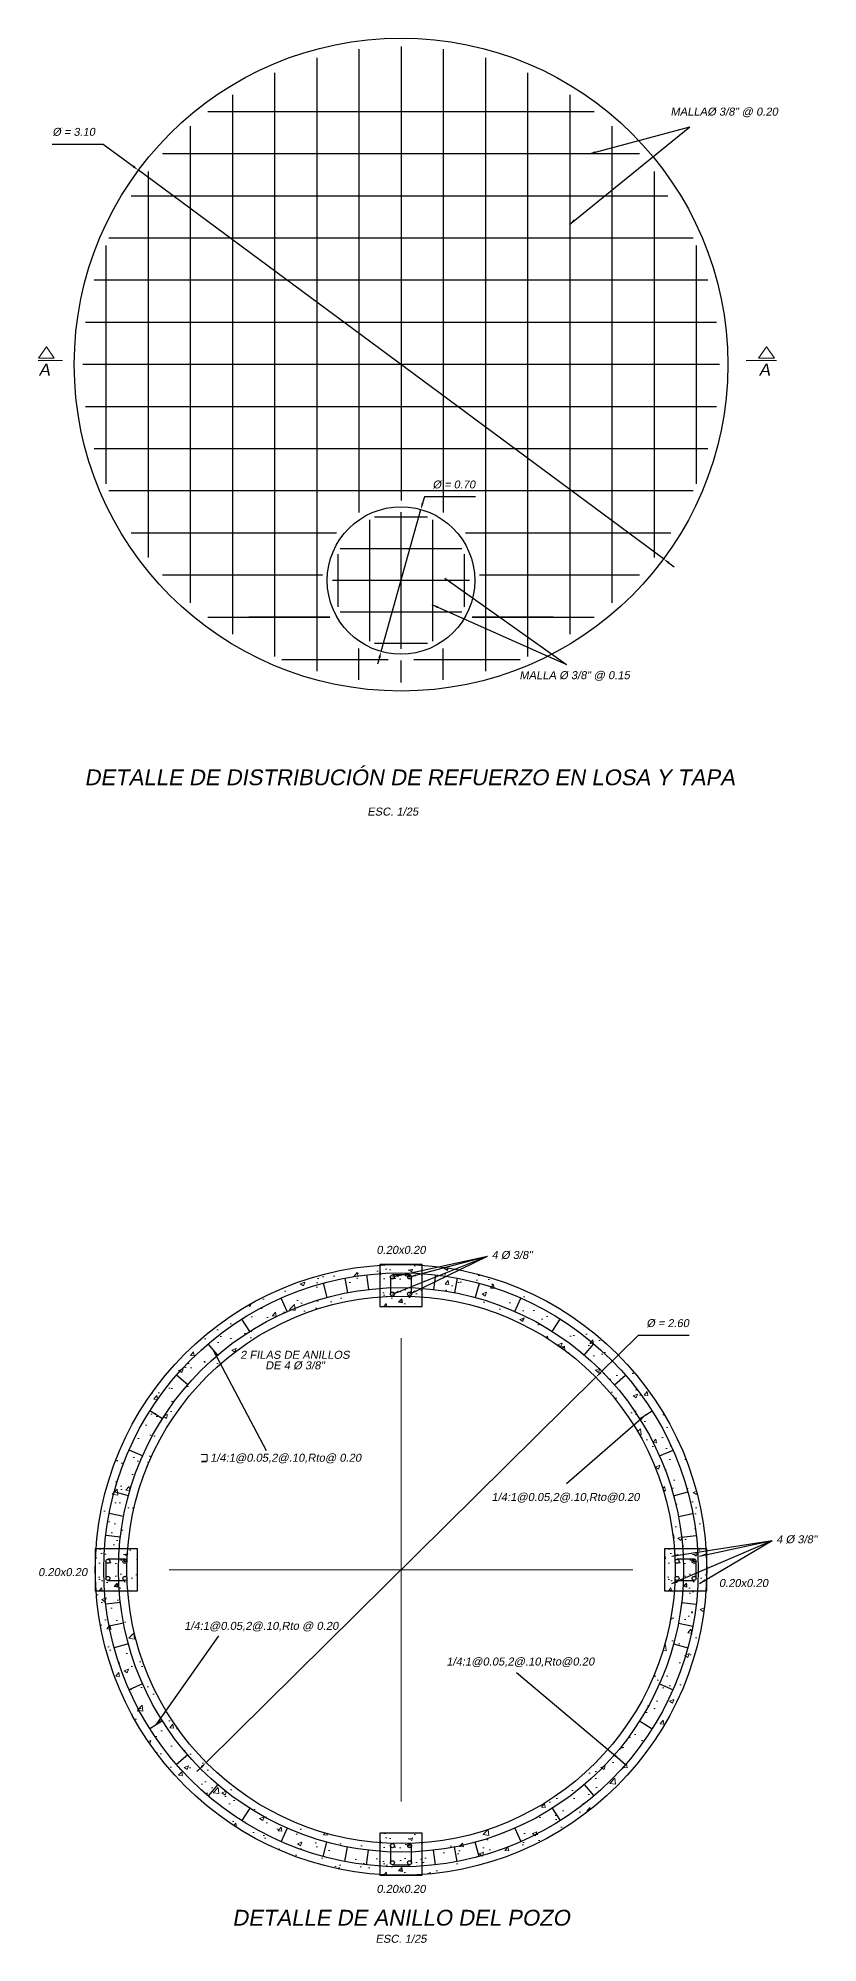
# Model space of a CAD drawing. Header units: metres. Extents: x 4293 to 4528, y 2596 to 2639.
# Drawn here: x 4430.66 to 4434.36, y 2614.03 to 2623.07 of the extents above; entities that cross this region are included whole.
import ezdxf
from ezdxf.enums import TextEntityAlignment as Align

# ---------------------------------------------------------------- set-up
doc = ezdxf.new("R2010")
doc.units = ezdxf.units.M
for name, color, linetype, lineweight in [('A TAPA', 6, 'Continuous', 13), ('a. acero', 150, 'Continuous', 25), ('a. titulos', 106, 'Continuous', 25), ('A.Texto', 180, 'Continuous', 5), ('cimiento', 6, 'Continuous', 30), ('concreto', 252, 'Continuous', 5), ('Cotas', 170, 'Continuous', 5), ('Sombreados', 8, 'Continuous', 5)]:
    doc.layers.add(name, color=color, linetype=linetype, lineweight=lineweight)
doc.styles.add('ARIAL', font='arial.ttf', dxfattribs={"oblique": 10})
doc.dimstyles.new('Esc 1-25', dxfattribs={"dimscale": 0.25, "dimtxt": 0.15, "dimasz": 0.125, "dimexe": 0.1, "dimexo": 0.1, "dimgap": 0.15, "dimtad": 2, "dimtih": 1, "dimtoh": 1, "dimzin": 4, "dimdsep": 46, "dimtxsty": 'ARIAL', "dimblk": 'ARCHTICK', "dimcen": 0.5, "dimdle": 0.1, "dimadec": 0, "dimazin": 0, "dimtfac": 1, "dimtofl": 0, "dimtmove": 2, "dimatfit": 3, "dimfxl": 1, "dimtolj": 1, "dimtzin": 0, "dimarcsym": 1})
doc.dimstyles.new('Esc 1-25$3', dxfattribs={"dimscale": 0.25, "dimtxt": 0.15, "dimasz": 0.125, "dimexe": 0.1, "dimexo": 0.1, "dimgap": 0.15, "dimtad": 2, "dimtih": 1, "dimtoh": 1, "dimzin": 1, "dimdsep": 46, "dimtxsty": 'ARIAL', "dimcen": 0.5, "dimdle": 0.1, "dimadec": 0, "dimazin": 0, "dimtfac": 1, "dimtmove": 0, "dimatfit": 3, "dimfxl": 1, "dimtolj": 1, "dimtzin": 0, "dimarcsym": 1})

# ---------------------------------------------------------------- blocks, each defined once
blk = doc.blocks.new('*D601')
at = {"layer": 'Cotas', "color": 0, "lineweight": -2, "transparency": 16777216}
for p, q in [((4432.4912, 2620.8965), (4432.4828, 2620.8664)), ((4432.7336, 2620.8965), (4432.4912, 2620.8965)), ((4432.2862, 2620.1621), (4432.4744, 2620.8363)), ((4432.2778, 2620.132), (4432.2694, 2620.1019))]:
    blk.add_line(p, q, dxfattribs=at)
at = {"layer": 'Cotas', "color": 0, "transparency": 16777216}
for points in [[(4432.4778, 2620.8678), (4432.4878, 2620.865), (4432.4744, 2620.8363)], [(4432.2727, 2620.1334), (4432.2828, 2620.1306), (4432.2862, 2620.1621)]]:
    blk.add_solid(points, dxfattribs=at)
at = {"layer": 'Defpoints', "color": 0, "transparency": 16777216}
for p in [(4432.4744, 2620.8363), (4432.2862, 2620.1621)]:
    blk.add_point(p, dxfattribs=at)
at = {"layer": 'Cotas', "color": 0, "transparency": 16777216, "insert": (4432.6312, 2620.9542), "char_height": 0.0375, "attachment_point": 5, "style": 'ARIAL'}
blk.add_mtext('\\A1;%%C = 0.70', dxfattribs=at)
blk = doc.blocks.new('_ArchTick')
at = {"color": 0, "linetype": 'ByBlock', "const_width": 0.15}
blk.add_lwpolyline([(-0.5, -0.5), (0.5, 0.5)], dxfattribs=at)
blk = doc.blocks.new('*D602')
at = {"layer": 'Cotas', "color": 0, "lineweight": -2, "transparency": 16777216}
for p, q in [((4430.7254, 2622.5707), (4430.9678, 2622.5707)), ((4430.9678, 2622.5707), (4431.1098, 2622.4655)), ((4433.6258, 2620.6014), (4431.1349, 2622.4469)), ((4433.6509, 2620.5828), (4433.676, 2620.5642))]:
    blk.add_line(p, q, dxfattribs=at)
at = {"layer": 'Cotas', "color": 0, "transparency": 16777216}
for points in [[(4431.1129, 2622.4697), (4431.1067, 2622.4613), (4431.1349, 2622.4469)], [(4433.654, 2620.587), (4433.6478, 2620.5787), (4433.6258, 2620.6014)]]:
    blk.add_solid(points, dxfattribs=at)
at = {"layer": 'Defpoints', "color": 0, "transparency": 16777216}
for p in [(4431.1349, 2622.4469), (4433.6258, 2620.6014)]:
    blk.add_point(p, dxfattribs=at)
at = {"layer": 'Cotas', "color": 0, "transparency": 16777216, "insert": (4430.8278, 2622.6284), "char_height": 0.0375, "attachment_point": 5, "style": 'ARIAL'}
blk.add_mtext('\\A1;%%C = 3.10', dxfattribs=at)
blk = doc.blocks.new('*D605')
at = {"layer": 'Cotas', "color": 0, "lineweight": -2, "transparency": 16777216}
for p, q in [((4433.5053, 2616.9149), (4433.3268, 2616.7383)), ((4433.7477, 2616.9149), (4433.5053, 2616.9149)), ((4431.4562, 2614.8877), (4433.3045, 2616.7163)), ((4431.434, 2614.8657), (4431.4118, 2614.8438))]:
    blk.add_line(p, q, dxfattribs=at)
at = {"layer": 'Cotas', "color": 0, "transparency": 16777216}
for points in [[(4433.3231, 2616.742), (4433.3304, 2616.7346), (4433.3045, 2616.7163)], [(4431.4303, 2614.8694), (4431.4376, 2614.862), (4431.4562, 2614.8877)]]:
    blk.add_solid(points, dxfattribs=at)
at = {"layer": 'Defpoints', "color": 0, "transparency": 16777216}
for p in [(4433.3045, 2616.7163), (4431.4562, 2614.8877)]:
    blk.add_point(p, dxfattribs=at)
at = {"layer": 'Cotas', "color": 0, "transparency": 16777216, "insert": (4433.6453, 2616.9726), "char_height": 0.0375, "attachment_point": 5, "style": 'ARIAL'}
blk.add_mtext('\\A1;%%C = 2.60', dxfattribs=at)

msp = doc.modelspace()

# ---------------------------------------------------------------- hatches: boundary and pattern name
at = {"layer": 'concreto', "ltscale": 0.5}
h = msp.add_hatch(dxfattribs=at)
h.set_pattern_fill('AR-CONC', color=256, scale=0.03, style=0)
h.set_pattern_definition([(50, (4245.93083, 2617.94729), (0.21517805, -0.01882564), [0.0225, -0.2475]), (355, (4245.93083, 2617.94729), (-0.0416254, 0.22565764), [0.018, -0.198]), (100.45144, (4245.94876, 2617.94572), (0.17355265, 0.206832), [0.01912206, -0.21034263]), (46.1842, (4245.93083, 2618.0073), (0.3201724, -0.0496558), [0.03375, -0.37125]), (96.63564, (4245.9575, 2618.00315), (0.2803986, 0.2922356), [0.0286831, -0.3155141]), (351.18416, (4245.93083, 2618.0073), (0.2803986, 0.2922356), [0.027, -0.297]), (21, (4245.96083, 2617.99229), (0.17907212, -0.12078567), [0.0225, -0.2475]), (326, (4245.96083, 2617.99229), (0.0729946, 0.21754501), [0.018, -0.198]), (71.45144, (4245.97575, 2617.98222), (0.25206671, 0.09675935), [0.01912206, -0.21034263]), (37.5, (4245.93083, 2617.94729), (0.003647957, 0.099868156), [0, -0.1956, 0, -0.201, 0, -0.19875]), (7.5, (4245.93083, 2617.94729), (0.07892086, 0.118323514), [0, -0.1146, 0, -0.1911, 0, -0.07575]), (327.5, (4245.86393, 2617.94729), (0.16014673, -0.00676646), [0, -0.075, 0, -0.234, 0, -0.3105]), (317.5, (4245.83393, 2617.94729), (0.17495585, 0.03003149), [0, -0.0975, 0, -0.1554, 0, -0.2205])])
h.paths.add_polyline_path([(4432.4804, 2617.2486), (4432.4804, 2617.0982, -0.369795), (4433.6765, 2615.902), (4433.8269, 2615.902, 0.374337)])
h.paths.add_polyline_path([(4432.2804, 2617.0982), (4432.2804, 2617.2486, 0.374337), (4430.9338, 2615.902), (4431.0842, 2615.902, -0.369795)])
h.paths.add_polyline_path([(4431.0842, 2615.702), (4430.9338, 2615.702, 0.374337), (4432.2804, 2614.3555), (4432.2804, 2614.5059, -0.369795)])
h.paths.add_polyline_path([(4433.8269, 2615.702), (4433.6765, 2615.702, -0.369795), (4432.4804, 2614.5059), (4432.4804, 2614.3555, 0.374337)])
h = msp.add_hatch(dxfattribs=at)
h.set_pattern_fill('AR-CONC', color=256, scale=0.02, style=0)
h.set_pattern_definition([(50, (4275.5707, 2613.59731), (0.14345204, -0.01255043), [0.015, -0.165]), (355, (4275.5707, 2613.5973), (-0.02775027, 0.15043843), [0.012, -0.132]), (100.4514, (4275.58266, 2613.59626), (0.11570188, 0.13788791), [0.01274804, -0.14022842]), (46.1842, (4275.5707, 2613.6373), (0.2134482, -0.0331038), [0.0225, -0.2475]), (96.6356, (4275.5885, 2613.63455), (0.18693254, 0.19482357), [0.01912206, -0.2103426]), (351.1842, (4275.5707, 2613.6373), (0.1869324, 0.19482372), [0.018, -0.198]), (21, (4275.5907, 2613.62731), (0.11938141, -0.08052378), [0.015, -0.165]), (326, (4275.5907, 2613.6273), (0.04866307, 0.14503001), [0.012, -0.132]), (71.4514, (4275.60065, 2613.6206), (0.16804453, 0.0645061), [0.01274804, -0.14022842]), (37.5, (4275.570704, 2613.597306), (0.002431971, 0.06657877), [0, -0.1304, 0, -0.134, 0, -0.1325]), (7.5, (4275.570704, 2613.597306), (0.052613907, 0.078882342), [0, -0.0764, 0, -0.1274, 0, -0.0505]), (327.5, (4275.526104, 2613.597306), (0.106764487, -0.004510974), [0, -0.05, 0, -0.156, 0, -0.207]), (317.5, (4275.5061, 2613.59731), (0.116637234, 0.020020996), [0, -0.065, 0, -0.1036, 0, -0.147])])
h.paths.add_polyline_path([(4432.4801, 2617.2486), (4432.2804, 2617.2486), (4432.2804, 2617.052), (4432.4804, 2617.052)])
h = msp.add_hatch(dxfattribs=at)
h.set_pattern_fill('AR-CONC', color=256, scale=0.02, style=0)
h.set_pattern_definition([(50, (4274.2207, 2612.24731), (0.14345204, -0.01255043), [0.015, -0.165]), (355, (4274.2207, 2612.2473), (-0.02775027, 0.15043843), [0.012, -0.132]), (100.4514, (4274.23266, 2612.24626), (0.11570188, 0.13788791), [0.01274804, -0.14022842]), (46.1842, (4274.2207, 2612.2873), (0.2134482, -0.0331038), [0.0225, -0.2475]), (96.6356, (4274.2385, 2612.28455), (0.18693254, 0.19482357), [0.01912206, -0.2103426]), (351.1842, (4274.2207, 2612.2873), (0.1869324, 0.19482372), [0.018, -0.198]), (21, (4274.2407, 2612.27731), (0.11938141, -0.08052378), [0.015, -0.165]), (326, (4274.2407, 2612.2773), (0.04866307, 0.14503001), [0.012, -0.132]), (71.4514, (4274.25065, 2612.2706), (0.16804453, 0.0645061), [0.01274804, -0.14022842]), (37.5, (4274.220704, 2612.247306), (0.002431971, 0.06657877), [0, -0.1304, 0, -0.134, 0, -0.1325]), (7.5, (4274.220704, 2612.247306), (0.052613907, 0.078882342), [0, -0.0764, 0, -0.1274, 0, -0.0505]), (327.5, (4274.176104, 2612.247306), (0.106764487, -0.004510974), [0, -0.05, 0, -0.156, 0, -0.207]), (317.5, (4274.1561, 2612.24731), (0.116637234, 0.020020996), [0, -0.065, 0, -0.1036, 0, -0.147])])
h.paths.add_polyline_path([(4431.1304, 2615.902), (4430.9338, 2615.9018), (4430.9338, 2615.7022), (4431.1304, 2615.702)])
h = msp.add_hatch(dxfattribs=at)
h.set_pattern_fill('AR-CONC', color=256, scale=0.02, style=0)
h.set_pattern_definition([(50, (4276.9207, 2612.24731), (0.14345204, -0.01255043), [0.015, -0.165]), (355, (4276.9207, 2612.2473), (-0.02775027, 0.15043843), [0.012, -0.132]), (100.4514, (4276.93266, 2612.24626), (0.11570188, 0.13788791), [0.01274804, -0.14022842]), (46.1842, (4276.9207, 2612.2873), (0.2134482, -0.0331038), [0.0225, -0.2475]), (96.6356, (4276.9385, 2612.28455), (0.18693254, 0.19482357), [0.01912206, -0.2103426]), (351.1842, (4276.9207, 2612.2873), (0.1869324, 0.19482372), [0.018, -0.198]), (21, (4276.9407, 2612.27731), (0.11938141, -0.08052378), [0.015, -0.165]), (326, (4276.9407, 2612.2773), (0.04866307, 0.14503001), [0.012, -0.132]), (71.4514, (4276.95065, 2612.2706), (0.16804453, 0.0645061), [0.01274804, -0.14022842]), (37.5, (4276.920704, 2612.247306), (0.002431971, 0.06657877), [0, -0.1304, 0, -0.134, 0, -0.1325]), (7.5, (4276.920704, 2612.247306), (0.052613907, 0.078882342), [0, -0.0764, 0, -0.1274, 0, -0.0505]), (327.5, (4276.876104, 2612.247306), (0.106764487, -0.004510974), [0, -0.05, 0, -0.156, 0, -0.207]), (317.5, (4276.8561, 2612.24731), (0.116637234, 0.020020996), [0, -0.065, 0, -0.1036, 0, -0.147])])
h.paths.add_polyline_path([(4433.8269, 2615.9018), (4433.6304, 2615.902), (4433.6304, 2615.702), (4433.8269, 2615.702)])
h = msp.add_hatch(dxfattribs=at)
h.set_pattern_fill('AR-CONC', color=256, scale=0.02, style=0)
h.set_pattern_definition([(50, (4275.5707, 2610.89731), (0.14345204, -0.01255043), [0.015, -0.165]), (355, (4275.5707, 2610.8973), (-0.02775027, 0.15043843), [0.012, -0.132]), (100.4514, (4275.58266, 2610.89626), (0.11570188, 0.13788791), [0.01274804, -0.14022842]), (46.1842, (4275.5707, 2610.9373), (0.2134482, -0.0331038), [0.0225, -0.2475]), (96.6356, (4275.5885, 2610.93455), (0.18693254, 0.19482357), [0.01912206, -0.2103426]), (351.1842, (4275.5707, 2610.9373), (0.1869324, 0.19482372), [0.018, -0.198]), (21, (4275.5907, 2610.92731), (0.11938141, -0.08052378), [0.015, -0.165]), (326, (4275.5907, 2610.9273), (0.04866307, 0.14503001), [0.012, -0.132]), (71.4514, (4275.60065, 2610.9206), (0.16804453, 0.0645061), [0.01274804, -0.14022842]), (37.5, (4275.570704, 2610.897306), (0.002431971, 0.06657877), [0, -0.1304, 0, -0.134, 0, -0.1325]), (7.5, (4275.570704, 2610.897306), (0.052613907, 0.078882342), [0, -0.0764, 0, -0.1274, 0, -0.0505]), (327.5, (4275.526104, 2610.897306), (0.106764487, -0.004510974), [0, -0.05, 0, -0.156, 0, -0.207]), (317.5, (4275.5061, 2610.89731), (0.116637234, 0.020020996), [0, -0.065, 0, -0.1036, 0, -0.147])])
h.paths.add_polyline_path([(4432.4804, 2614.552), (4432.2804, 2614.552), (4432.2806, 2614.3554), (4432.4804, 2614.3555)])

# ---------------------------------------------------------------- linework, layer by layer
at = {"layer": 'A TAPA'}
for points in [[(4430.6984, 2621.6079), (4430.661, 2621.5549), (4430.661, 2621.5549)], [(4430.6984, 2621.6079), (4430.7357, 2621.5549), (4430.7357, 2621.5549)], [(4430.6984, 2621.6079), (4430.7357, 2621.5549), (4430.7357, 2621.5549)], [(4434.1142, 2621.6079), (4434.0768, 2621.5549), (4434.0768, 2621.5549)], [(4434.1142, 2621.6079), (4434.1516, 2621.5549), (4434.1516, 2621.5549)], [(4434.1142, 2621.6079), (4434.1516, 2621.5549), (4434.1516, 2621.5549)], [(4430.7754, 2621.5432), (4430.6591, 2621.5432)], [(4430.661, 2621.5549), (4430.7357, 2621.5549)], [(4434.0174, 2621.5432), (4434.1607, 2621.5432)], [(4434.0768, 2621.5549), (4434.1516, 2621.5549)]]:
    msp.add_lwpolyline(points, dxfattribs=at)
at = {"layer": 'a. acero'}
for p, q in [((4431.8398, 2617.0281), (4431.8115, 2617.0922)), ((4432.921, 2617.0281), (4432.9492, 2617.0922)), ((4431.6628, 2616.9337), (4431.6253, 2616.9928)), ((4433.0979, 2616.9337), (4433.1354, 2616.9928)), ((4431.5109, 2616.8216), (4431.4655, 2616.8749)), ((4433.2498, 2616.8216), (4433.2952, 2616.8749)), ((4431.3685, 2616.6804), (4431.3156, 2616.7263)), ((4433.3923, 2616.6804), (4433.4451, 2616.7263)), ((4431.2487, 2616.5196), (4431.1896, 2616.5571)), ((4433.512, 2616.5196), (4433.5712, 2616.5571)), ((4431.1543, 2616.3426), (4431.0902, 2616.3709)), ((4433.6065, 2616.3426), (4433.6705, 2616.3709)), ((4431.0873, 2616.1536), (4431.0198, 2616.1719)), ((4433.6734, 2616.1536), (4433.741, 2616.1719)), ((4431.0646, 2616.0556), (4430.9958, 2616.0689)), ((4433.6961, 2616.0556), (4433.7649, 2616.0689)), ((4431.0646, 2615.5484), (4430.9958, 2615.5351)), ((4433.6961, 2615.5484), (4433.7649, 2615.5351)), ((4431.0873, 2615.4504), (4431.0198, 2615.4321)), ((4433.6734, 2615.4504), (4433.741, 2615.4321)), ((4431.1543, 2615.2614), (4431.0902, 2615.2331)), ((4433.6065, 2615.2614), (4433.6705, 2615.2331)), ((4431.2487, 2615.0844), (4431.1896, 2615.047)), ((4433.512, 2615.0844), (4433.5712, 2615.047)), ((4431.3685, 2614.9236), (4431.3156, 2614.8777)), ((4433.3923, 2614.9236), (4433.4451, 2614.8777)), ((4431.5109, 2614.7824), (4431.4655, 2614.7291)), ((4433.2498, 2614.7824), (4433.2952, 2614.7291)), ((4431.6628, 2614.6703), (4431.6253, 2614.6112)), ((4433.0979, 2614.6703), (4433.1354, 2614.6112)), ((4431.8398, 2614.5759), (4431.8115, 2614.5118)), ((4432.921, 2614.5759), (4432.9492, 2614.5118))]:
    msp.add_line(p, q, dxfattribs=at)
for points in [[(4432.3804, 2623.0342), (4432.3804, 2620.8792)], [(4431.9804, 2622.9802), (4431.9804, 2620.0681)], [(4432.1804, 2623.0209), (4432.1804, 2620.8223)], [(4432.5804, 2623.0209), (4432.5804, 2620.8222)], [(4432.7804, 2622.9802), (4432.7804, 2620.0681)], [(4431.7804, 2622.9098), (4431.7804, 2620.1385)], [(4432.9804, 2622.9098), (4432.9804, 2620.1385)], [(4431.5804, 2622.8048), (4431.5804, 2620.2435)], [(4433.1804, 2622.8048), (4433.1804, 2620.2435)], [(4433.2969, 2622.7242), (4431.4638, 2622.7242)], [(4431.3804, 2622.6556), (4431.3804, 2620.3928)], [(4433.3804, 2622.6556), (4433.3804, 2620.3928)], [(4433.5118, 2622.5242), (4431.249, 2622.5242)], [(4431.1804, 2622.4407), (4431.1804, 2620.6076)], [(4433.5804, 2622.4407), (4433.5804, 2620.6076)], [(4433.6453, 2622.3242), (4431.0997, 2622.3242)], [(4433.766, 2622.1242), (4430.9947, 2622.1242)], [(4430.9804, 2622.0899), (4430.9804, 2620.9584)], [(4433.7804, 2622.0899), (4433.7804, 2620.9584)], [(4433.8364, 2621.9242), (4430.9243, 2621.9242)], [(4433.8771, 2621.7242), (4430.8837, 2621.7242)], [(4433.8904, 2621.5242), (4430.8704, 2621.5242)], [(4433.8771, 2621.3242), (4430.8837, 2621.3242)], [(4433.8364, 2621.1242), (4430.9243, 2621.1242)], [(4432.1804, 2620.9242), (4430.9947, 2620.9242)], [(4433.766, 2620.9242), (4432.1804, 2620.9242)], [(4432.2303, 2620.7875), (4432.2303, 2620.2109)], [(4432.5053, 2620.7992), (4432.2553, 2620.7992)], [(4432.3803, 2620.8242), (4432.3803, 2620.1742)], [(4432.5303, 2620.7875), (4432.5303, 2620.2109)], [(4432.0741, 2620.7242), (4431.0997, 2620.7242)], [(4433.661, 2620.7242), (4432.6865, 2620.7242)], [(4432.0803, 2620.6242), (4432.0803, 2620.3742)], [(4432.6686, 2620.6492), (4432.092, 2620.6492)], [(4432.6803, 2620.6242), (4432.6803, 2620.3742)], [(4432.0078, 2620.5242), (4431.249, 2620.5242)], [(4432.7053, 2620.4992), (4432.0553, 2620.4992)], [(4433.5118, 2620.5242), (4432.7529, 2620.5242)], [(4431.4638, 2620.3242), (4432.043, 2620.3242)], [(4432.043, 2620.3242), (4431.6593, 2620.3242)], [(4432.6686, 2620.3492), (4432.092, 2620.3492)], [(4433.1015, 2620.3242), (4432.7176, 2620.3242)], [(4432.7176, 2620.3242), (4433.2969, 2620.3242)], [(4432.1794, 2620.1766), (4432.1791, 2620.0276)], [(4432.5053, 2620.1992), (4432.2553, 2620.1992)], [(4432.5794, 2620.1755), (4432.5791, 2620.0273)], [(4431.8146, 2620.1242), (4432.3188, 2620.1242)], [(4432.3792, 2620.1192), (4432.379, 2620.0142)], [(4432.4417, 2620.1242), (4432.9461, 2620.1242)], [(4432.0104, 2617.1626), (4432.0288, 2617.0951)], [(4432.1135, 2617.1865), (4432.1268, 2617.1178)], [(4432.2169, 2617.2025), (4432.2257, 2617.1326)], [(4432.3304, 2617.1925), (4432.3304, 2617.1115)], [(4432.4208, 2617.202), (4432.3399, 2617.202)], [(4432.4304, 2617.1115), (4432.4304, 2617.1925)], [(4432.5438, 2617.2025), (4432.535, 2617.1326)], [(4432.6472, 2617.1865), (4432.634, 2617.1178)], [(4432.7503, 2617.1626), (4432.7319, 2617.0951)], [(4431.0498, 2615.9567), (4430.9799, 2615.9655)], [(4433.711, 2615.9567), (4433.7809, 2615.9655)], [(4430.9804, 2615.8425), (4430.9804, 2615.7615)], [(4431.0708, 2615.852), (4430.9899, 2615.852)], [(4433.7708, 2615.852), (4433.6899, 2615.852)], [(4433.7804, 2615.7615), (4433.7804, 2615.8425)], [(4430.9899, 2615.752), (4431.0708, 2615.752)], [(4433.6899, 2615.752), (4433.7708, 2615.752)], [(4431.0498, 2615.6473), (4430.9799, 2615.6385)], [(4433.711, 2615.6473), (4433.7809, 2615.6385)], [(4432.0104, 2614.4414), (4432.0288, 2614.5089)], [(4432.1135, 2614.4175), (4432.1268, 2614.4862)], [(4432.2169, 2614.4015), (4432.2257, 2614.4714)], [(4432.3304, 2614.4925), (4432.3304, 2614.4115)], [(4432.4304, 2614.4115), (4432.4304, 2614.4925)], [(4432.5438, 2614.4015), (4432.535, 2614.4714)], [(4432.6472, 2614.4175), (4432.634, 2614.4862)], [(4432.7503, 2614.4414), (4432.7319, 2614.5089)], [(4432.3399, 2614.402), (4432.4208, 2614.402)]]:
    msp.add_lwpolyline(points, dxfattribs=at)
for centre, radius in [((4432.3804, 2615.802), 1.41), ((4432.3399, 2617.1925), 0.00953), ((4432.4208, 2617.1925), 0.00953), ((4432.3804, 2615.802), 1.34), ((4432.3399, 2617.1115), 0.00953), ((4432.4208, 2617.1115), 0.00953), ((4430.9899, 2615.8425), 0.00953), ((4431.0708, 2615.8425), 0.00953), ((4433.6899, 2615.8425), 0.00953), ((4433.7708, 2615.8425), 0.00953), ((4430.9899, 2615.7615), 0.00953), ((4431.0708, 2615.7615), 0.00953), ((4433.6899, 2615.7615), 0.00953), ((4433.7708, 2615.7615), 0.00953), ((4432.3399, 2614.4925), 0.00953), ((4432.4208, 2614.4925), 0.00953), ((4432.3399, 2614.4115), 0.00953), ((4432.4208, 2614.4115), 0.00953)]:
    msp.add_circle(centre, radius, dxfattribs=at)
at = {"layer": 'A.Texto'}
for p, q in [((4431.4615, 2616.3498), (4431.432, 2616.3498)), ((4431.4615, 2616.3185), (4431.4615, 2616.3498)), ((4431.432, 2616.3143), (4431.457, 2616.3143)), ((4431.4366, 2616.3185), (4431.4615, 2616.3185))]:
    msp.add_line(p, q, dxfattribs=at)
at = {"layer": 'cimiento'}
for points in [[(4432.4804, 2617.052), (4432.4804, 2617.252), (4432.2804, 2617.252), (4432.2804, 2617.052)], [(4431.1304, 2615.702), (4431.1304, 2615.902), (4430.9304, 2615.902), (4430.9304, 2615.702)], [(4433.8304, 2615.702), (4433.8304, 2615.902), (4433.6304, 2615.902), (4433.6304, 2615.702)], [(4432.4804, 2614.352), (4432.4804, 2614.552), (4432.2804, 2614.552), (4432.2804, 2614.352)]]:
    msp.add_lwpolyline(points, close=True, dxfattribs=at)
for centre, radius in [((4432.3804, 2621.5242), 1.55), ((4432.3803, 2620.4992), 0.35), ((4432.3804, 2615.802), 1.45), ((4432.3804, 2615.802), 1.3)]:
    msp.add_circle(centre, radius, dxfattribs=at)
at = {"layer": 'Sombreados'}
for p, q in [((4432.3804, 2616.902), (4432.3804, 2614.702)), ((4431.2804, 2615.802), (4433.4804, 2615.802))]:
    msp.add_line(p, q, dxfattribs=at)

# ---------------------------------------------------------------- texts
at = {"layer": 'a. titulos', "style": 'ARIAL', "oblique": 10}
for s, height, p in [('DETALLE DE DISTRIBUCIÓN DE REFUERZO EN LOSA Y TAPA', 0.075, (4432.4215, 2619.5645)), ('ESC. 1/25', 0.038, (4432.3415, 2619.4019)), ('DETALLE DE ANILLO DEL POZO', 0.075, (4432.3804, 2614.1504)), ('ESC. 1/25', 0.038, (4432.3804, 2614.0504))]:
    msp.add_text(s, height=height, dxfattribs=at).set_placement(p, align=Align.MIDDLE_CENTER)
at = {"layer": 'A.Texto', "ltscale": 0.005, "style": 'ARIAL', "oblique": 10}
for s, height, p in [('MALLA%%C 3/8" @ 0.20', 0.038, (4433.9134, 2622.7251)), ('A', 0.057, (4430.6885, 2621.5002)), ('A', 0.057, (4434.1044, 2621.5002)), ('MALLA %%C 3/8" @ 0.15', 0.038, (4433.204, 2620.0495)), ('0.20x0.20', 0.038, (4432.3804, 2617.3211)), ('4 %%C 3/8"', 0.038, (4432.9067, 2617.297)), ('2 FILAS DE ANILLOS', 0.038, (4431.877, 2616.8228)), ('DE 4 %%C 3/8"', 0.038, (4431.877, 2616.7728)), ('1/4:1@0.05,2@.10,Rto@ 0.20', 0.038, (4431.8333, 2616.3342)), ('1/4:1@0.05,2@.10,Rto@0.20', 0.038, (4433.1608, 2616.1477)), ('4 %%C 3/8"', 0.038, (4434.2567, 2615.947)), ('0.20x0.20', 0.038, (4430.7758, 2615.7912)), ('0.20x0.20', 0.038, (4434.005, 2615.7393)), ('1/4:1@0.05,2@.10,Rto @ 0.20', 0.038, (4431.7176, 2615.536)), ('1/4:1@0.05,2@.10,Rto@0.20', 0.038, (4432.9465, 2615.3667)), ('0.20x0.20', 0.038, (4432.3804, 2614.2873))]:
    msp.add_text(s, height=height, dxfattribs=at).set_placement(p, align=Align.MIDDLE_CENTER)

# ---------------------------------------------------------------- dimensions: what is measured, and where the dimension line sits
at = {"layer": 'Cotas'}
for p1, p2, picture, middle in [((4433.6258, 2620.6014), (4431.1349, 2622.4469), '*D602', (4430.8278, 2622.5707)), ((4431.4562, 2614.8877), (4433.3045, 2616.7163), '*D605', (4433.6453, 2616.9149))]:
    dim = msp.add_diameter_dim_2p(p1=p1, p2=p2, dimstyle='Esc 1-25$3', override={"dimpost": '%%C = <>'}, dxfattribs=at)
    dim.commit()
    dim.dimension.update_dxf_attribs({"geometry": picture, "text_midpoint": middle, "dimtype": 163})
dim = msp.add_diameter_dim_2p(p1=(4432.2862, 2620.1621), p2=(4432.4744, 2620.8363), dimstyle='Esc 1-25$3', override={"dimpost": '%%C = <>'}, dxfattribs=at)
dim.commit()
dim.dimension.update_dxf_attribs({"geometry": '*D601', "text_midpoint": (4432.6312, 2620.9542)})

# ---------------------------------------------------------------- leaders
at = {"layer": 'A.Texto', "ltscale": 0.005}
for points in [[(4433.1788, 2622.1899), (4433.7497, 2622.6522)], [(4433.2726, 2622.5242), (4433.7497, 2622.6522)], [(4432.5877, 2620.5106), (4433.1658, 2620.1009)], [(4432.5263, 2620.3847), (4433.1658, 2620.1009)], [(4432.3399, 2617.1925), (4432.791, 2617.2917)], [(4432.3399, 2617.1115), (4432.791, 2617.2917)], [(4432.4208, 2617.1925), (4432.791, 2617.2917)], [(4432.4208, 2617.1115), (4432.791, 2617.2917)], [(4431.4882, 2616.8483), (4431.7412, 2616.3691)], [(4433.5416, 2616.5383), (4433.1651, 2616.2105)], [(4433.6649, 2615.8675), (4434.141, 2615.9417)], [(4433.6649, 2615.7365), (4434.141, 2615.9417)], [(4433.7958, 2615.8675), (4434.141, 2615.9417)], [(4433.7958, 2615.7365), (4434.141, 2615.9417)], [(4431.2191, 2615.0657), (4431.5163, 2615.488)], [(4433.4187, 2614.9006), (4432.9288, 2615.3138)]]:
    msp.add_leader(points, dimstyle='Esc 1-25', override={"dimgap": 0.15, "dimtad": 0}, dxfattribs=at)

doc.saveas('drawing.dxf')
